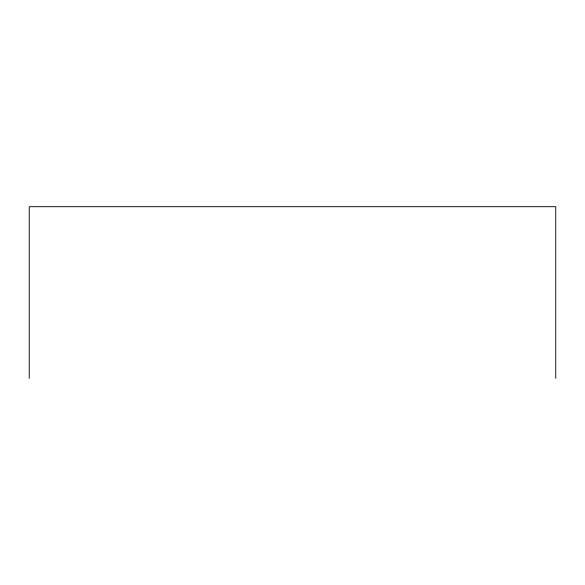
<?xml version="1.0" encoding="UTF-8"?>
<svg xmlns="http://www.w3.org/2000/svg" width="585" height="585" viewBox="0 0 585 585"><rect width="100%" height="100%" fill="white"/><g stroke="black" fill="none" stroke-linecap="round" stroke-linejoin="round"><path stroke-width="0.88" d="M555.75 378.305L555.75 206.695L29.25 206.695L29.25 378.305"/></g></svg>
